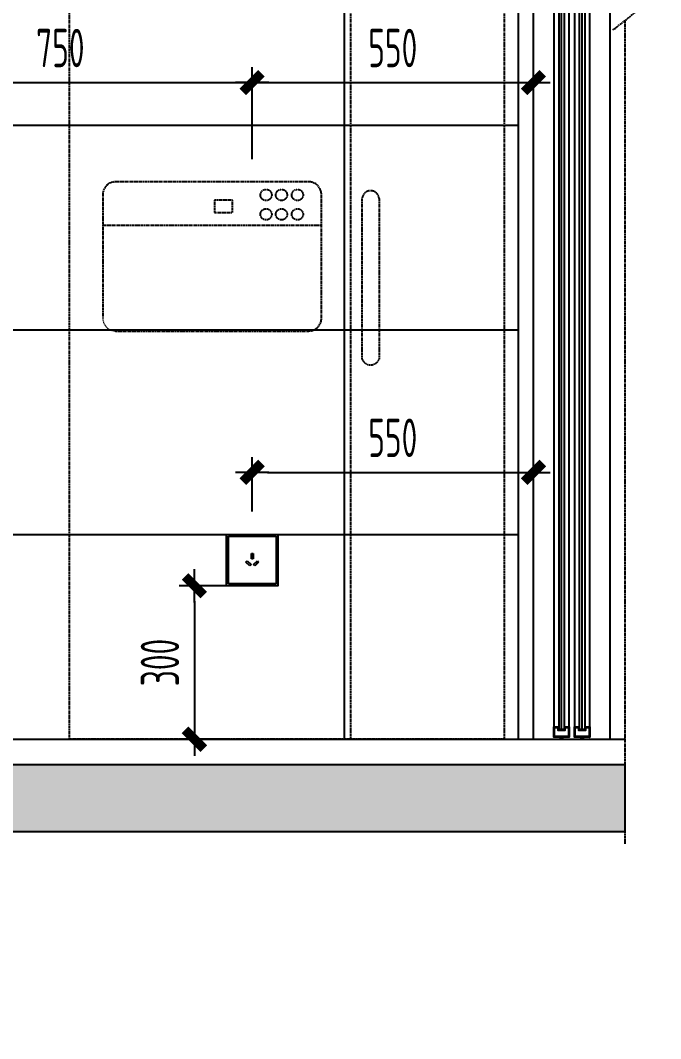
# Model space of a CAD drawing. Header units: inches. Extents: x 96003 to 270950, y -80202 to 65998.
# Drawn here: x 171775 to 173027, y 34863 to 36853 of the extents above; entities that cross this region are included whole.
import ezdxf

# ---------------------------------------------------------------- set-up
doc = ezdxf.new("R2010")
doc.units = ezdxf.units.IN
doc.header["$LTSCALE"] = 10
doc.header["$MEASUREMENT"] = 0
doc.linetypes.add('DASH', pattern=[0.35, 0.25, -0.1])
for name, color, linetype in [('01', 200, 'Continuous'), ('5-立面电气', 14, 'Continuous'), ('EL-天花轮廓线', 100, 'Continuous'), ('FC-地面造型', 136, 'Continuous'), ('FF-FINISH【完成面】', 20, 'Continuous')]:
    doc.layers.add(name, color=color, linetype=linetype)
doc.styles.add('CCD_DIM', font='archs.shx', dxfattribs={"width": 0.7})
doc.linetypes.add('ZIGZAG', pattern='A,0.00254,-5.08,[131,ltypeshp.shx,S=5.08,R=0,X=-5.08,Y=0],-10.16,[131,ltypeshp.shx,S=5.08,R=180,X=5.08,Y=0],-5.08', length=20.32254)
doc.dimstyles.new('1.30', dxfattribs={"dimscale": 30, "dimtxt": 2.5, "dimasz": 1, "dimexe": 1, "dimexo": 1.5, "dimgap": 1, "dimtad": 1, "dimdec": 0, "dimrnd": 5, "dimdsep": 46, "dimtxsty": 'CCD_DIM', "dimblk": 'CCD_Dimension_Tick', "dimcen": 1, "dimclrd": 44, "dimclre": 44, "dimclrt": 2, "dimadec": 0, "dimazin": 2, "dimtfac": 1, "dimtdec": 0, "dimtix": 1, "dimtmove": 2, "dimatfit": 3, "dimldrblk": 'CCD_Dimension_Tick', "dimfxl": 5, "dimfxlon": 1, "dimtolj": 1, "dimarcsym": 0})

# ---------------------------------------------------------------- blocks, each defined once
blk = doc.blocks.new('CCD_Dimension_Tick')
at = {"color": 0, "linetype": 'ByBlock'}
for p, q in [((-1.091, 0), (0, 0)), ((0, 0), (1.091, 0))]:
    blk.add_line(p, q, dxfattribs=at)
at = {"color": 0, "linetype": 'Continuous', "const_width": 0.608}
blk.add_lwpolyline([(-0.61, -0.61), (0.61, 0.61)], dxfattribs=at)
blk = doc.blocks.new('*D211')
at = {"layer": 'Defpoints', "color": 0, "linetype": 'ByBlock', "transparency": 16777216}
for p in [(171608.5, 35698.6, 0), (172408.5, 35534.5, 0), (171608.5, 34643.4)]:
    blk.add_point(p, dxfattribs=at)
at = {"layer": 'FC-地面造型', "color": 44, "lineweight": -2, "transparency": 16777216}
for p, q in [((171608.5, 34793.4), (171608.5, 34613.4)), ((172408.5, 34793.4), (172408.5, 34613.4)), ((172378.5, 34643.4), (171638.5, 34643.4))]:
    blk.add_line(p, q, dxfattribs=at)
at = {"layer": 'FC-地面造型', "color": 44, "linetype": 'ByBlock', "lineweight": -2, "transparency": 16777216, "xscale": 30, "yscale": 30, "zscale": 30, "rotation": 180}
blk.add_blockref('CCD_Dimension_Tick', (171608.5, 34643.4), dxfattribs=at)
at = {"layer": 'FC-地面造型', "color": 44, "linetype": 'ByBlock', "lineweight": -2, "transparency": 16777216, "xscale": 30, "yscale": 30, "zscale": 30}
blk.add_blockref('CCD_Dimension_Tick', (172408.5, 34643.4), dxfattribs=at)
at = {"layer": 'FC-地面造型', "color": 2, "linetype": 'ByBlock', "transparency": 16777216, "insert": (172008.5, 34710.9), "char_height": 75, "attachment_point": 5, "style": 'CCD_DIM'}
blk.add_mtext('\\A1;800', dxfattribs=at)
blk = doc.blocks.new('*D214')
at = {"layer": 'Defpoints', "color": 0, "linetype": 'ByBlock', "transparency": 16777216}
for p in [(172748.5, 35645, 0), (170658.5, 34830.9), (172748.5, 34500.9)]:
    blk.add_point(p, dxfattribs=at)
at = {"layer": 'FC-地面造型', "color": 44, "lineweight": -2, "transparency": 16777216}
for p, q in [((170658.5, 34650.9), (170658.5, 34470.9)), ((172748.5, 34650.9), (172748.5, 34470.9)), ((170688.5, 34500.9), (172718.5, 34500.9))]:
    blk.add_line(p, q, dxfattribs=at)
at = {"layer": 'FC-地面造型', "color": 44, "linetype": 'ByBlock', "lineweight": -2, "transparency": 16777216, "xscale": 30, "yscale": 30, "zscale": 30, "rotation": 180}
blk.add_blockref('CCD_Dimension_Tick', (170658.5, 34500.9), dxfattribs=at)
at = {"layer": 'FC-地面造型', "color": 44, "linetype": 'ByBlock', "lineweight": -2, "transparency": 16777216, "xscale": 30, "yscale": 30, "zscale": 30}
blk.add_blockref('CCD_Dimension_Tick', (172748.5, 34500.9), dxfattribs=at)
at = {"layer": 'FC-地面造型', "color": 2, "linetype": 'ByBlock', "transparency": 16777216, "insert": (171703.5, 34570), "char_height": 75, "attachment_point": 5, "style": 'CCD_DIM'}
blk.add_mtext('\\A1;2090', dxfattribs=at)
blk = doc.blocks.new('ERTER')
at = {"color": 1, "linetype": 'DASH'}
for p, q in [((1143089.7, -182948.4), (1143089.7, -184748.3)), ((1143007.6, -183658.9, 0), (1142630.2, -183658.9, 0)), ((1142605.5, -183683.9, 0), (1142605.5, -183925.5, 0)), ((1142823.7, -183695.1, 0), (1142823.7, -183718.6, 0)), ((1142859, -183695.1, 0), (1142823.7, -183695.1, 0)), ((1142859, -183718.6, 0), (1142859, -183695.1, 0)), ((1143032.6, -183925.5, 0), (1143032.6, -183683.9, 0)), ((1143112.3, -184005.4, 0), (1143112.3, -183691.4, 0)), ((1143145.3, -183691.4, 0), (1143145.3, -184005.4, 0)), ((1142823.7, -183718.6, 0), (1142859, -183718.6, 0)), ((1142605.2, -183743.8, 0), (1143032.6, -183743.8, 0)), ((1142630.2, -183950.5, 0), (1143007.6, -183950.5, 0))]:
    blk.add_line(p, q, dxfattribs=at)
blk.add_lwpolyline([(1142539.7, -182948.4), (1143389.7, -182948.4), (1143389.7, -184748.3), (1142539.7, -184748.3)], close=True, dxfattribs=at)
for centre in [(1142924.4, -183684.6, 0), (1142954.5, -183684.6, 0), (1142985.7, -183684.6, 0), (1142924.4, -183722.5, 0), (1142954.5, -183722.5, 0), (1142985.7, -183722.5, 0)]:
    blk.add_circle(centre, 11, dxfattribs=at)
for centre, radius, start, end in [((1142630.2, -183683.9, 0), 25, 90, 180), ((1143007.6, -183683.9, 0), 25, 0, 90), ((1143128.8, -183692.9, 0), 16.6, 5.4169, 174.5831), ((1143007.6, -183925.5, 0), 25, 270, 0), ((1143128.8, -183998.9, 0), 17.8, 201.5775, 338.4225)]:
    blk.add_arc(centre, radius, start, end, dxfattribs=at)
at = {"color": 1, "linetype": 'DASH', "lineweight": 9}
blk.add_arc((1142630.2, -183925.5, 0), 25, 180, 270, dxfattribs=at)
blk = doc.blocks.new('frr344434')
at = {"layer": 'EL-天花轮廓线', "color": 136, "linetype": 'ByBlock'}
blk.add_blockref('ERTER', (-970668.3, 220196.7, 0), dxfattribs=at)
blk = doc.blocks.new('*D439')
at = {"layer": 'Defpoints', "color": 0, "linetype": 'ByBlock', "transparency": 16777216}
for p in [(172408.5, 35534.5, 0), (172748.5, 35508, 0), (172748.5, 34643.4)]:
    blk.add_point(p, dxfattribs=at)
at = {"layer": 'FC-地面造型', "color": 44, "lineweight": -2, "transparency": 16777216}
for p, q in [((172408.5, 34793.4), (172408.5, 34613.4)), ((172748.5, 34793.4), (172748.5, 34613.4)), ((172438.5, 34643.4), (172718.5, 34643.4))]:
    blk.add_line(p, q, dxfattribs=at)
at = {"layer": 'FC-地面造型', "color": 44, "linetype": 'ByBlock', "lineweight": -2, "transparency": 16777216, "xscale": 30, "yscale": 30, "zscale": 30, "rotation": 180}
blk.add_blockref('CCD_Dimension_Tick', (172408.5, 34643.4), dxfattribs=at)
at = {"layer": 'FC-地面造型', "color": 44, "linetype": 'ByBlock', "lineweight": -2, "transparency": 16777216, "xscale": 30, "yscale": 30, "zscale": 30}
blk.add_blockref('CCD_Dimension_Tick', (172748.5, 34643.4), dxfattribs=at)
at = {"layer": 'FC-地面造型', "color": 2, "linetype": 'ByBlock', "transparency": 16777216, "insert": (172578.5, 34714.1), "char_height": 75, "attachment_point": 5, "style": 'CCD_DIM'}
blk.add_mtext('\\A1;340', dxfattribs=at)
blk = doc.blocks.new('*D461')
at = {"layer": 'Defpoints', "color": 0, "linetype": 'ByBlock', "transparency": 16777216}
for p in [(172228.5, 36731.7), (171478.5, 36598.4, 0), (172228.5, 35848.4, 0)]:
    blk.add_point(p, dxfattribs=at)
at = {"layer": 'FC-地面造型', "color": 44, "lineweight": -2, "transparency": 16777216}
for p, q in [((171478.5, 36643.4), (171478.5, 36761.7)), ((172228.5, 36581.7), (172228.5, 36761.7)), ((171508.5, 36731.7), (172198.5, 36731.7))]:
    blk.add_line(p, q, dxfattribs=at)
at = {"layer": 'FC-地面造型', "color": 44, "linetype": 'ByBlock', "lineweight": -2, "transparency": 16777216, "xscale": 30, "yscale": 30, "zscale": 30, "rotation": 180}
blk.add_blockref('CCD_Dimension_Tick', (171478.5, 36731.7), dxfattribs=at)
at = {"layer": 'FC-地面造型', "color": 44, "linetype": 'ByBlock', "lineweight": -2, "transparency": 16777216, "xscale": 30, "yscale": 30, "zscale": 30}
blk.add_blockref('CCD_Dimension_Tick', (172228.5, 36731.7), dxfattribs=at)
at = {"layer": 'FC-地面造型', "color": 2, "linetype": 'ByBlock', "transparency": 16777216, "insert": (171853.5, 36799.2), "char_height": 75, "attachment_point": 5, "style": 'CCD_DIM'}
blk.add_mtext('\\A1;750', dxfattribs=at)
blk = doc.blocks.new('*D462')
at = {"layer": 'Defpoints', "color": 0, "linetype": 'ByBlock', "transparency": 16777216}
for p in [(172778.5, 36731.7), (172778.5, 36713.6), (172228.5, 35848.4, 0)]:
    blk.add_point(p, dxfattribs=at)
at = {"layer": 'FC-地面造型', "color": 44, "lineweight": -2, "transparency": 16777216}
for p, q in [((172228.5, 36581.7), (172228.5, 36761.7)), ((172778.5, 36731.7), (172778.5, 36761.7)), ((172258.5, 36731.7), (172748.5, 36731.7))]:
    blk.add_line(p, q, dxfattribs=at)
at = {"layer": 'FC-地面造型', "color": 44, "linetype": 'ByBlock', "lineweight": -2, "transparency": 16777216, "xscale": 30, "yscale": 30, "zscale": 30, "rotation": 180}
blk.add_blockref('CCD_Dimension_Tick', (172228.5, 36731.7), dxfattribs=at)
at = {"layer": 'FC-地面造型', "color": 44, "linetype": 'ByBlock', "lineweight": -2, "transparency": 16777216, "xscale": 30, "yscale": 30, "zscale": 30}
blk.add_blockref('CCD_Dimension_Tick', (172778.5, 36731.7), dxfattribs=at)
at = {"layer": 'FC-地面造型', "color": 2, "linetype": 'ByBlock', "transparency": 16777216, "insert": (172503.5, 36799.2), "char_height": 75, "attachment_point": 5, "style": 'CCD_DIM'}
blk.add_mtext('\\A1;550', dxfattribs=at)
blk = doc.blocks.new('*D464')
at = {"layer": 'Defpoints', "color": 0, "linetype": 'ByBlock', "transparency": 16777216}
for p in [(172228.5, 35748.4, 0), (172115.7, 35448.5), (172228.5, 35448.5, 0)]:
    blk.add_point(p, dxfattribs=at)
at = {"layer": 'FC-地面造型', "color": 44, "lineweight": -2, "transparency": 16777216}
for p, q in [((172183.5, 35748.4), (172085.7, 35748.4)), ((172115.7, 35718.4), (172115.7, 35478.5)), ((172183.5, 35448.5), (172085.7, 35448.5))]:
    blk.add_line(p, q, dxfattribs=at)
at = {"layer": 'FC-地面造型', "color": 44, "linetype": 'ByBlock', "lineweight": -2, "transparency": 16777216, "xscale": 30, "yscale": 30, "zscale": 30}
for p, rotation in [((172115.7, 35748.4), 90), ((172115.7, 35448.5), 270)]:
    blk.add_blockref('CCD_Dimension_Tick', p, dxfattribs=dict(at, rotation=rotation))
at = {"layer": 'FC-地面造型', "color": 2, "linetype": 'ByBlock', "transparency": 16777216, "insert": (172048.2, 35598.4), "char_height": 75, "attachment_point": 5, "rotation": 90, "style": 'CCD_DIM'}
blk.add_mtext('\\A1;300', dxfattribs=at)
blk = doc.blocks.new('*D748')
at = {"layer": 'Defpoints', "color": 0, "linetype": 'ByBlock', "transparency": 16777216}
for p in [(172778.5, 35970), (172228.5, 35848.4, 0), (172778.5, 35837.9)]:
    blk.add_point(p, dxfattribs=at)
at = {"layer": 'FC-地面造型', "color": 44, "lineweight": -2, "transparency": 16777216}
for p, q in [((172228.5, 35893.4), (172228.5, 36000)), ((172778.5, 35882.9), (172778.5, 36000)), ((172258.5, 35970), (172748.5, 35970))]:
    blk.add_line(p, q, dxfattribs=at)
at = {"layer": 'FC-地面造型', "color": 44, "linetype": 'ByBlock', "lineweight": -2, "transparency": 16777216, "xscale": 30, "yscale": 30, "zscale": 30, "rotation": 180}
blk.add_blockref('CCD_Dimension_Tick', (172228.5, 35970), dxfattribs=at)
at = {"layer": 'FC-地面造型', "color": 44, "linetype": 'ByBlock', "lineweight": -2, "transparency": 16777216, "xscale": 30, "yscale": 30, "zscale": 30}
blk.add_blockref('CCD_Dimension_Tick', (172778.5, 35970), dxfattribs=at)
at = {"layer": 'FC-地面造型', "color": 2, "linetype": 'ByBlock', "transparency": 16777216, "insert": (172503.5, 36037.5), "char_height": 75, "attachment_point": 5, "style": 'CCD_DIM'}
blk.add_mtext('\\A1;550', dxfattribs=at)
blk = doc.blocks.new('海龍_07223098')
h = blk.add_hatch()
h.set_pattern_fill('ANSI34', color=250)
h.set_pattern_definition([(45, (-845601.586, 166650.43215), (-0.5303300859, 0.5303300859), []), (45, (-845601.4092, 166650.43215), (-0.5303300859, 0.5303300859), []), (45, (-845601.2324, 166650.43215), (-0.5303300859, 0.5303300859), []), (45, (-845601.05565, 166650.43215), (-0.5303300859, 0.5303300859), [])])
h.paths.add_polyline_path([(15, -2381.5), (6, -2381.5), (6, -2386.5), (-6, -2386.5), (-6, -2381.5), (-15, -2381.5), (-15, -2401.5), (15, -2401.5)])
h.paths.add_polyline_path([(13.8, -2382.7), (13.8, -2400.3), (-13.8, -2400.3), (-13.8, -2382.7), (-7.2, -2382.7), (-7.2, -2387.7), (7.2, -2387.7), (7.2, -2382.7)], flags=16)
at = {"color": 251}
for p, q in [((-15, -45), (-15, -2381.5, 0)), ((15, -2381.5, 0), (15, -45))]:
    blk.add_line(p, q, dxfattribs=at)
at = {"color": 1}
blk.add_lwpolyline([(3, -2386.5), (-3, -2386.5), (-5, -2384.5), (-5, -42), (-3, -40), (3, -40), (5, -42), (5, -2384.5)], close=True, dxfattribs=at)
at = {"color": 250, "linetype": 'ZIGZAG', "ltscale": 22}
blk.add_lwpolyline([(0, -2386.5), (0, -40)], dxfattribs=at)
at = {"color": 3}
blk.add_lwpolyline([(15, -2381.5), (15, -2401.5), (-15, -2401.5), (-15, -2381.5), (-6, -2381.5), (-6, -2386.5), (6, -2386.5), (6, -2381.5)], close=True, dxfattribs=at)
at = {"color": 30}
blk.add_lwpolyline([(13.8, -2382.7), (13.8, -2400.3), (-13.8, -2400.3), (-13.8, -2382.7), (-7.2, -2382.7), (-7.2, -2387.7), (7.2, -2387.7), (7.2, -2382.7)], close=True, dxfattribs=at)
at = {"color": 136}
blk.add_lwpolyline([(-2.5, -2405), (2.5, -2405), (2.5, -2401.5), (-2.5, -2401.5)], close=True, dxfattribs=at)
at = {"color": 1}
for centre, start, end in [((-5.8, -2380.7, 0), 253.1208, 336.957), ((5.8, -2380.7, 0), 203.043, 286.8792)]:
    blk.add_arc(centre, 0.826, start, end, dxfattribs=at)
blk = doc.blocks.new('errr')
at = {"layer": 'FC-地面造型', "color": 20, "linetype": 'ByBlock'}
for p, q in [((172670.9, 42626.3, 0), (172670.9, 45026.3, 0)), ((172820.9, 42626.3, 0), (172820.9, 45026.3, 0))]:
    blk.add_line(p, q, dxfattribs=at)
for p in [(172725.9, 45031.3, 0), (172766.1, 45031.3, 0)]:
    blk.add_blockref('海龍_07223098', p)
blk = doc.blocks.new('*U782')
at = {"color": 1, "linetype": 'DASH'}
blk.add_line((-5.7, -1672.6), (-5.7, -63.6), dxfattribs=at)
blk.add_spline([(-29.6, -82), (45.1, -1.7), (-43.4, 2.1), (28.3, 86.7)], degree=3, dxfattribs=at)
blk = doc.blocks.new('三孔E')
at = {"color": 8}
for p, q in [((26894.2, 29860.9), (26974.2, 29860.9)), ((26894.2, 29780.9), (26894.2, 29860.9)), ((26974.2, 29860.9), (26974.2, 29780.9)), ((26932.7, 29822.8), (26932.7, 29831.9)), ((26932.7, 29831.9), (26935.6, 29831.9)), ((26935.6, 29831.9), (26935.6, 29822.8)), ((26923.4, 29817.4), (26925.5, 29819.5)), ((26929.9, 29811), (26923.4, 29817.4)), ((26925.5, 29819.5), (26932, 29813.2)), ((26932, 29813.2), (26929.9, 29811)), ((26935.6, 29822.8), (26932.7, 29822.8)), ((26936.2, 29813.2), (26942.8, 29819.5)), ((26938.4, 29811), (26936.2, 29813.2)), ((26944.8, 29817.4), (26938.4, 29811)), ((26942.8, 29819.5), (26944.8, 29817.4)), ((26974.2, 29780.9), (26894.2, 29780.9))]:
    blk.add_line(p, q, dxfattribs=at)
blk.add_lwpolyline([(26890.9, 29863.7), (26976.9, 29863.7), (26976.9, 29777.7), (26890.9, 29777.7)], close=True)
blk = doc.blocks.new('*U906')
blk.add_blockref('三孔E', (-26890.9, -29777.7))

msp = doc.modelspace()

# ---------------------------------------------------------------- hatches: boundary and pattern name
h = msp.add_hatch(color=250)
h.dxf.hatch_style = 1
h.paths.add_polyline_path([(171228.5, 35398.4), (171228.5, 35268.4), (172957.7, 35268.4), (172957.7, 35398.4)])

# ---------------------------------------------------------------- linework, layer by layer
at = {"color": 5}
msp.add_line((171228.5, 35448.4, 0), (172957.7, 35448.4), dxfattribs=at)
at = {"layer": '01'}
msp.add_line((172028.6, 35398.4, 0), (171228.5, 35398.4, 0), dxfattribs=at)
at = {"layer": '01', "elevation": 0}
msp.add_lwpolyline([(171228.5, 35398.4), (171228.5, 35268.4), (172957.7, 35268.4), (172957.7, 35398.4)], close=True, dxfattribs=at)
at = {"layer": 'FC-地面造型', "color": 20, "linetype": 'ByBlock'}
msp.add_line((172748.5, 37848.4, 0), (172748.5, 35448.4, 0), dxfattribs=at)
at = {"layer": 'FC-地面造型', "color": 136, "linetype": 'ByBlock'}
for p, q in [((172408.5, 37838.4, 0), (172408.5, 35448.4, 0)), ((170658.5, 36648.4, 0), (172748.5, 36648.4, 0)), ((170658.5, 36248.4, 0), (172748.5, 36248.4, 0)), ((171259.1, 35848.4, 0), (172748.5, 35848.4, 0))]:
    msp.add_line(p, q, dxfattribs=at)

# ---------------------------------------------------------------- block references
at = {"layer": '5-立面电气', "xscale": 1.162790795720022, "yscale": 1.162790795720022, "zscale": 1.162790795720022}
msp.add_blockref('*U906', (172178.5, 35748.4, 0), dxfattribs=at)
at = {"layer": 'FF-FINISH【完成面】', "linetype": 'ByBlock'}
msp.add_blockref('frr344434', (-0.3, 0, 0), dxfattribs=at)

# ---------------------------------------------------------------- dimensions: what is measured, and where the dimension line sits
at = {"layer": 'FC-地面造型', "color": 138, "linetype": 'ByBlock'}
for base, p1, p2, picture, middle in [((172228.5, 36731.7), (171478.5, 36598.4, 0), (172228.5, 35848.4, 0), '*D461', (171853.5, 36799.2)), ((172778.5, 36731.7), (172228.5, 35848.4, 0), (172778.5, 36713.6), '*D462', (172503.5, 36799.2)), ((172778.5, 35970), (172228.5, 35848.4, 0), (172778.5, 35837.9), '*D748', (172503.5, 36037.5))]:
    dim = msp.add_linear_dim(base=base, p1=p1, p2=p2, dimstyle='1.30', dxfattribs=at)
    dim.commit()
    dim.dimension.update_dxf_attribs({"geometry": picture, "text_midpoint": middle})
dim = msp.add_linear_dim(base=(172115.7, 35448.5), p1=(172228.5, 35748.4, 0), p2=(172228.5, 35448.5, 0), angle=90, dimstyle='1.30', dxfattribs=at)
dim.commit()
dim.dimension.update_dxf_attribs({"geometry": '*D464', "text_midpoint": (172048.2, 35598.4)})
at = {"layer": 'FC-地面造型', "color": 8, "linetype": 'ByBlock'}
for base, p1, p2, picture, middle in [((171608.5, 34643.4, 0), (172408.5, 35534.5, 0), (171608.5, 35698.6, 0), '*D211', (172008.5, 34710.9, 0)), ((172748.5, 34500.9, 0), (170658.5, 34830.9, 0), (172748.5, 35645, 0), '*D214', (171703.5, 34570, 0))]:
    dim = msp.add_linear_dim(base=base, p1=p1, p2=p2, angle=180, dimstyle='1.30', dxfattribs=at)
    dim.commit()
    dim.dimension.update_dxf_attribs({"geometry": picture, "text_midpoint": middle})
dim = msp.add_linear_dim(base=(172748.5, 34643.4), p1=(172408.5, 35534.5, 0), p2=(172748.5, 35508, 0), dimstyle='1.30', dxfattribs=at)
dim.commit()
dim.dimension.update_dxf_attribs({"geometry": '*D439', "text_midpoint": (172578.5, 34714.1)})

# ---------------------------------------------------------------- next in the draw order: block references
at = {"layer": 'FF-FINISH【完成面】', "linetype": 'ByBlock'}
msp.add_blockref('errr', (107.6, -7177.3, 0), dxfattribs=at)

# ---------------------------------------------------------------- next in the draw order: block references
msp.add_blockref('*U782', (172963.5, 36916.5))

doc.saveas('drawing.dxf')
